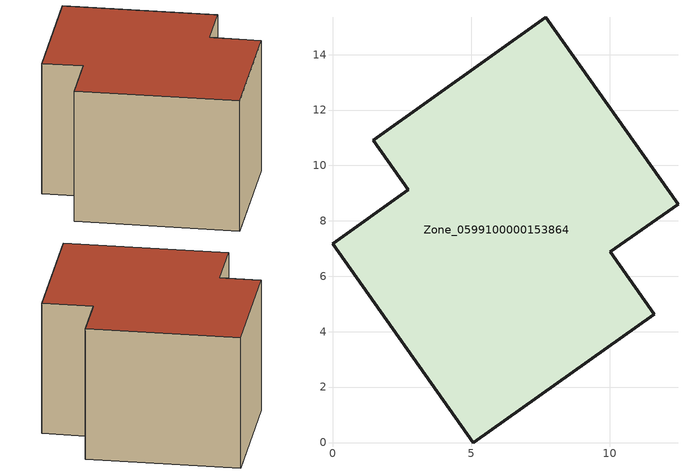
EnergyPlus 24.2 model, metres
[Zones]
Zone_0599100000153864
 floor ground (C_G): 10.03,6.88 11.61,4.63 5.09,0 0,7.18 2.73,9.12 1.46,10.91 7.69,15.34 12.47,8.6 z1.72
 wall outside (C_F): 7.69,15.34 1.46,10.91 2.73,9.12 0,7.18 5.09,0 11.61,4.63 10.03,6.88 12.47,8.6 7.69,15.34 z1.72:9.19
 roof outside (C_R): 10.03,6.88 12.47,8.6 7.69,15.34 1.46,10.91 2.73,9.12 0,7.18 5.09,0 11.61,4.63 z9.19
[BUILDING]
Pand.0599100000153864: North Axis=0; Terrain=City; Loads Convergence Tolerance Value=0.04; Temperature Convergence Tolerance Value=0.4; Solar Distribution=FullExterior; Maximum Number of Warmup Days=25; Minimum Number of Warmup Days=1
[Site:Location]
Rotterdam.The.Hague.AP_ZH_NLD Design_Conditions: Latitude=51.96; Longitude=4.45; Time Zone=1; Elevation=-4.5
[SITE:GROUNDTEMPERATURE:BUILDINGSURFACE]
18, 18, 18, 18, 18, 18, 18, 18, 18, 18, 18, 18
[MATERIAL] Thermal Absorptance=0.9; Solar Absorptance=0.7; Visible Absorptance=0.7
Name | Roughness | Thickness | Conductivity | Density | Specific Heat
G.D.1965-1974 | MediumSmooth | 0.15 | 0.882353 | 540 | 1210
F.D.1965-1974 | Rough | 0.3 | 0.697674 | 1920 | 840
R.D.1965-1974 | MediumRough | 0.2 | 0.232558 | 1500 | 1000
[CONSTRUCTION]
C_G: G.D.1965-1974
C_F: F.D.1965-1974
C_R: R.D.1965-1974
[ZONE]
Zone_0599100000153864: Type=1; Multiplier=1; Ceiling Height=Autocalculate; Volume=Autocalculate; Floor Area=autocalculate; Part of Total Floor Area=Yes
[ZONEINFILTRATION:DESIGNFLOWRATE]
Infil_Zone_0599100000153864: Zone or ZoneList or Space or SpaceList=Zone_0599100000153864; Schedule=AlwaysOn; Design Flow Rate Calculation Method=Flow/Area; Flow Rate per Floor Area=0.0042; Constant Term Coefficient=1; Temperature Term Coefficient=0; Velocity Term Coefficient=0; Velocity Squared Term Coefficient=0
[HVACTEMPLATE:ZONE:IDEALLOADSAIRSYSTEM]
Zone_0599100000153864: Maximum Heating Supply Air Temperature=50; Minimum Cooling Supply Air Temperature=13; Maximum Heating Supply Air Humidity Ratio=0.0156; Minimum Cooling Supply Air Humidity Ratio=0.0077; Heating Limit=NoLimit; Cooling Limit=NoLimit; Dehumidification Control Type=ConstantSensibleHeatRatio; Cooling Sensible Heat Ratio=0.7; Dehumidification Setpoint=60; Humidification Control Type=None; Humidification Setpoint=30; Outdoor Air Method=None; Outdoor Air Flow Rate per Person=0.00944; Outdoor Air Flow Rate per Zone Floor Area=0; Outdoor Air Flow Rate per Zone=0; Demand Controlled Ventilation Type=None; Outdoor Air Economizer Type=NoEconomizer; Heat Recovery Type=None; Sensible Heat Recovery Effectiveness=0.7; Latent Heat Recovery Effectiveness=0.65
[ZONECONTROL:THERMOSTAT]
ThermostatControl_Zone_0599100000153864: Zone or ZoneList=Zone_0599100000153864; Control Type Schedule=DualSetpointControlType; Control 1=Thermostat_Zone_0599100000153864; Temperature Difference Between Cutout And Setpoint=0
[THERMOSTATSETPOINT:DUALSETPOINT]
Thermostat_Zone_0599100000153864: Heating Setpoint Temperature Schedule=HeatingSetpoint_Zone_0599100000153864; Cooling Setpoint Temperature Schedule=CoolingSetpoint_Zone_0599100000153864
[SCHEDULE:COMPACT]
HeatingSetpoint_Zone_0599100000153864: Through: 12/31, For: AllDays, Until: 24:00, 21
CoolingSetpoint_Zone_0599100000153864: Through: 12/31, For: AllDays, Until: 24:00, 24
DualSetpointControlType: Through: 12/31, For: AllDays, Until: 24:00, 4
AlwaysOn: Through: 12/31, For: AllDays, Until: 24:00, 1
